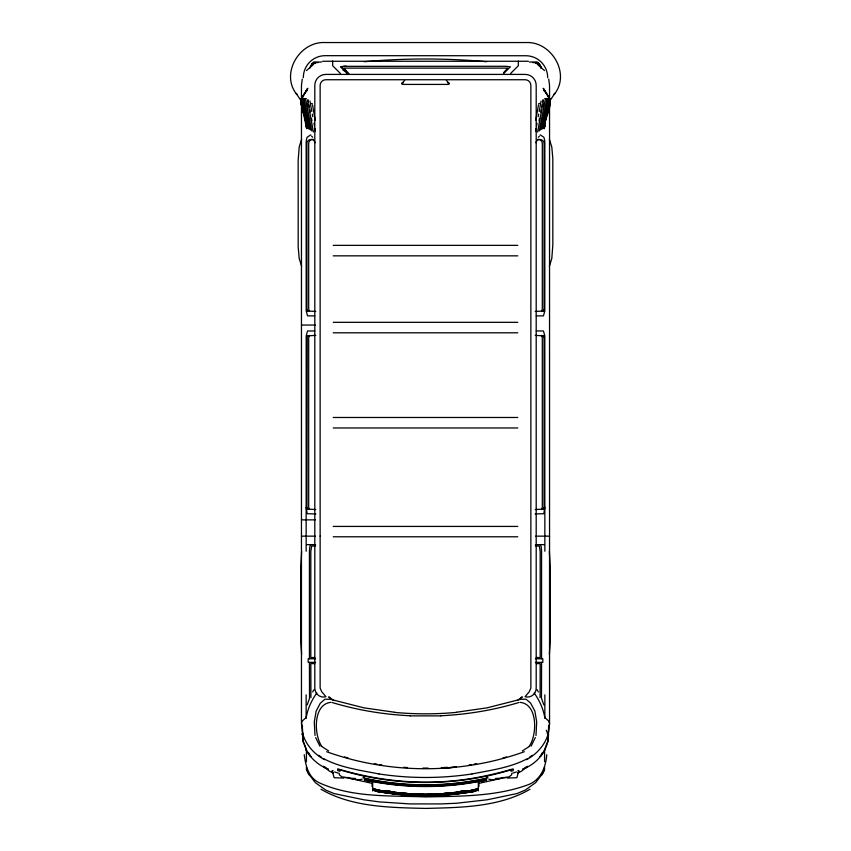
<?xml version="1.0" encoding="UTF-8"?>
<svg xmlns="http://www.w3.org/2000/svg" width="851" height="851" viewBox="0 0 851 851"><rect width="100%" height="100%" fill="white"/><g stroke="black" fill="none" stroke-linecap="round" stroke-linejoin="round"><path stroke-width="1.28" d="M544.853 551.246L544.81 335.858L543.438 330.975L536.236 330.975M548.757 731.828L549.544 723.627L549.544 85.408L548.714 79.1M544.023 310.019L544.076 144.149C544.874 139.256 537.215 137.373 535.885 142.734M544.023 508.1L544.023 336.815M544.853 507.356L543.8 513.717L535.173 513.94M540.087 697.629L540.183 663.61L536.226 663.61M541.47 698.086L541.576 662.355M545.236 120.544L544.704 126.98L544.704 124.406M544.863 124.076L544.353 128.671C544.002 118.619 552.193 108.46 549.65 98.493L543.183 88.281L550.118 99.556L543.746 89.004L544.512 91.653M547.821 742.029L548.587 734.349M547.895 741.498L548.672 725.86M306.488 91.653L307.254 89.004L300.743 100.344L306.647 128.671L306.137 124.076M302.243 731.828L301.637 722.563A12.542 7.095 -10.4 0 1 302.403 720.914L304.849 718.691A5.787 3.883 0 0 1 305.807 718.276L306.679 715.308A337.336 125.118 0 0 1 316.817 693.012M511.759 773.357L511.589 774.921L508.93 776.92L492.059 779.878L488.846 779.144M487.538 775.75L487.283 777.899L488.006 777.729M544.087 309.615L543.746 311.221M544.087 507.685L543.746 509.292M535.992 735.509L536.694 721.935L534.864 711.085L530.694 703.224L526.099 699.235L520.738 699.256L487.08 707.841L456.551 712.223M535.8 120.161L538.47 104.854M549.533 724.137L549.289 725.105M535.609 131.097L536.087 128.48M536.555 125.874L537.034 123.257M538.226 116.725L538.704 114.119M539.183 111.502L541.087 101.056M537.609 132.054L543.406 100.556M544.566 766.794L544.534 769.453L542.534 773.687L535.651 782.643L525.258 790.09L516.929 793.579L487.123 799.791L456.498 803.248L441.02 803.918L409.98 803.918L379.12 801.865L363.877 799.791L334.071 793.579L325.742 790.09L315.349 782.643L308.466 773.687L306.434 769.315L306.434 766.794M539.034 120.842L539.513 118.321M540.715 112.034L541.193 109.513M541.672 107.003L542.151 104.482M542.63 101.971L543.108 99.45M539.226 130.948L545.342 99.163L546.587 98.599L544.8 98.599M302.286 79.1L301.456 85.408L301.456 723.627M543.289 106.152L543.789 103.631M540.598 130.022L546.959 98.503L547.97 98.429M541.938 129.203L548.257 98.493M543.012 128.575L549.246 99.12M543.927 128.182L549.927 100.471M301.637 551.352L300.669 569.542L300.69 640.239L301.637 654.398M549.363 654.398L550.31 640.239L550.331 569.542L549.363 551.352M302.413 733.094L302.648 732.179M546.778 754.72C545.778 767.102 540.896 779.931 528.237 784.718C495.707 796.696 459.753 796.174 425.5 796.94C390.247 795.483 352.059 797.844 319.316 782.814C308.285 777.591 305.711 765.538 304.222 754.72M307.254 335.624L306.977 508.1M313.147 63.421L313.7 62.059L321.582 62.017M545.012 748.678L547.204 742.508M523.408 768.815C535.013 764.464 544.512 754.454 547.587 742.37M548.523 732.785C545.523 744.423 537.013 754.06 526.535 759.666M309.434 698.597L307.211 704.83M543.417 772.134L544.566 769.315M311.083 65.953L312.253 63.421L315.519 63.421M535.343 737.562L531.035 746.221M301.626 139.287L299.201 147.021L298.158 160.562L298.19 247.045L299.201 258.502L301.626 266.235M549.374 266.235L551.799 258.502L552.842 244.96L552.81 158.477L551.799 147.021L549.374 139.287M529.248 746.253C537.13 735.211 538.162 704.043 520.057 702.352M309.86 68.059L312.253 63.421L309.86 67.729M307.19 335.858L315.795 335.379M543.81 310.977L535.205 311.455M543.81 509.058L535.205 509.536M543.3 772.304L541.725 775.016M312.647 691.937L313.934 689.736M541.747 753.795L542.566 752.454M539.97 756.677L541.385 754.401M540.768 756.209L545.183 749.423M549.065 725.552L548.427 726.35M550.863 99.439L554.778 93.344L554.054 94.578C571.064 74.175 551.65 41.199 526.024 42.55L324.976 42.55C299.35 41.199 279.936 74.175 296.946 94.578L296.222 93.344L300.137 99.439M538.353 137.202L539.46 136.107M306.488 70.58L313.625 64.314M477.028 789.207L475.986 789.941M503.728 72.558L507.675 68.112L343.857 68.112L348.953 73.739M404.64 80.494L401.832 83.366M503.675 73.537L510.409 66.814L505.728 66.282M510.536 73.537L518.333 65.75L518.333 61.049M520.95 697.884L522.291 696.884L517.961 700.033M529.992 789.26C499.005 807.301 460.455 807.535 425.5 808.418C390.545 807.535 351.995 807.301 321.008 789.26M511.121 771.474L511.611 769.666C455.828 786.739 395.183 786.75 339.389 769.666L339.879 771.474M527.258 758.709C510.334 767.762 490.655 770.24 472.018 773.953M529.301 757.347L532.375 755.305M522.344 750.944L528.865 746.731M476.72 789.292L475.688 789.941M476.72 790.005L475.688 790.664M475.9 790.887L477.528 790.015M346.049 66.133L340.591 66.814L347.325 73.537M309.37 335.379L308.69 337.911L308.69 507.005L309.37 509.536M541.63 311.455L542.31 308.924L542.321 144.149C542.768 141.489 540.194 138.766 537.534 139.373M310.838 544.651L309.838 546.587L309.424 551.246L309.424 658.78M541.63 509.536L542.31 507.005L542.31 337.911L541.63 335.379M475.688 789.398L477.549 788.452M475.688 789.76L476.72 789.164M475.986 790.664L476.72 790.249M512.376 771.017C513.844 770.9 513.866 768.176 512.259 769.081C493.516 774.527 474.379 778.718 454.934 780.665C415.809 784.665 376.057 780.346 338.464 769.027M517.621 772.782L518.972 772.102M525.716 767.198L527.535 766.347L521.535 771.176L517.94 772.846M475.688 791.015C442.903 797.515 408.097 797.515 375.312 791.015M524.322 751.731C461.327 774.399 389.673 774.399 326.678 751.731M522.525 769.155L527.28 767.208M475.688 790.122L452.317 793.579A270.597 270.448 0 0 1 398.683 793.579L375.312 790.122M475.688 790.845L452.317 794.291A270.597 270.448 0 0 1 398.683 794.291L375.312 790.845M362.154 779.144L358.941 779.878L342.07 776.92L339.411 774.921L339.241 773.357M481.602 781.612L484.889 780.484M516.419 771.953L512.823 773.091M518.78 702.532C493.463 710.202 467.156 714.5 440.733 715.765M502.877 757.996L506.536 756.943M502.335 778.122L478.922 783.356M486.187 778.271C446.36 786.962 404.64 786.962 364.813 778.271M486.187 778.622C446.36 787.313 404.64 787.313 364.813 778.622M486.187 778.973C446.36 787.664 404.64 787.664 364.813 778.973M486.187 779.314C446.36 788.015 404.64 788.015 364.813 779.314M486.187 779.665C446.36 788.356 404.64 788.356 364.813 779.665M486.187 780.016C446.36 788.707 404.64 788.707 364.813 780.016M517.802 770.804L518.897 770.57L516.865 777.718L507.313 778.048M474.145 764.124L476.666 763.666M342.293 66.452L341.134 66.814L347.857 73.537M310.753 134.841L307.115 137.298L306.381 139.958A6.627 1.17 -90 0 0 306.158 142.894L306.19 310.987L307.562 315.87L314.764 315.87M510.515 769.825L511.611 769.666M473.688 790.792C441.775 795.93 409.225 795.93 377.312 790.792M471.252 791.813L473.688 791.504M474.528 791.419C442.063 796.664 408.937 796.664 376.472 791.419M473.688 790.207L452.317 792.855A270.597 270.448 0 0 1 398.683 792.855L377.312 790.207M473.688 790.568L452.317 793.217A270.597 270.448 0 0 1 398.683 793.217L376.195 790.111M473.688 791.292L452.317 793.93A270.597 270.448 0 0 1 398.683 793.93L376.195 790.834M364.398 61.708C405.023 58.102 445.977 58.102 486.602 61.708M322.625 61.261L528.375 61.261M477.528 788.579L476.996 788.6C461.253 794.94 442.339 792.941 425.5 794.419C408.661 792.941 389.747 794.94 374.004 788.6L373.472 788.579M477.528 789.292L476.996 789.324C461.253 795.653 442.339 793.664 425.5 795.142C408.661 793.664 389.747 795.653 374.004 789.324L373.472 789.292M501.43 777.623L507.462 777.42M495.527 778.452L500.292 778.293M343.325 66.335L505.186 66.282M440.892 715.872L410.108 715.872M303.03 98.429L304.041 98.503L310.402 130.022M529.418 62.017L537.3 62.059L537.853 63.421M313.147 62.57L318.168 62.57M532.832 62.57L537.853 62.57M535.481 63.421L538.747 63.421L541.14 67.697L538.747 63.421L539.917 65.953M343.081 70.495L345.74 70.495M306.2 98.599L304.413 98.599L305.658 99.163L311.774 130.948M310.519 103.577L312.306 103.577M538.694 103.577L540.481 103.577M333.22 245.365L517.78 245.365M333.22 255.843L517.78 255.843M315.795 311.455L307.19 310.977M536.236 315.87L543.438 315.87L544.81 310.987L544.842 142.894A6.627 1.17 -90 0 0 544.619 139.958L543.885 137.298L540.247 134.841M333.22 322.327L517.78 322.327M301.456 325.05L315.327 325.05M314.764 330.975L307.562 330.975L306.19 335.858L306.147 551.246M333.22 332.805L517.78 332.805M535.205 335.379L543.81 335.858M333.22 417.479L517.78 417.479M333.22 427.968L517.78 427.968M315.795 509.536L307.19 509.058M315.827 513.94L307.2 513.717L306.147 507.356M301.456 519.865L315.327 519.865M333.22 526.429L517.78 526.429M301.456 536.151L315.327 536.151M535.673 536.151L549.544 536.151M333.22 536.79L517.78 536.79M306.754 544.651L315.572 544.651M535.428 544.651L544.246 544.651M315.561 545.906L311.7 546.108L310.817 551.352L310.817 657.525L314.774 657.525M535.439 545.906L539.3 546.108L540.183 551.352L540.183 657.525L536.226 657.525M315.572 658.78L308.179 658.78L308.179 662.355L315.572 662.355M535.428 658.78L542.821 658.78L542.821 662.355L535.428 662.355M314.774 663.61L310.817 663.61L310.913 697.629M343.538 777.42L349.57 777.623M343.687 778.048L334.135 777.718L332.103 770.57L333.198 770.804M350.708 778.293L355.473 778.452M373.472 790.015L375.1 790.887M373.451 788.452L375.312 789.398M410.267 715.765C383.844 714.5 357.537 710.202 332.22 702.532M330.943 702.352C312.838 704.043 313.87 735.211 321.752 746.253M394.449 712.223L363.92 707.841L330.262 699.256L324.901 699.235L320.306 703.224L316.136 711.085L314.306 721.935L315.008 735.509M377.312 791.504L379.748 791.813M339.389 769.666L340.485 769.825M313.466 139.373C310.806 138.766 308.232 141.489 308.679 144.138L308.69 308.924L309.37 311.455M372.078 783.356L348.665 778.122M378.982 773.953C360.345 770.24 340.666 767.762 323.742 758.709M374.334 763.666L376.855 764.124M338.177 773.091L334.581 771.953M362.994 777.729L363.717 777.899L363.462 775.75M344.464 756.943L348.123 757.996M366.111 780.484L369.398 781.612M534.183 693.012A337.336 125.118 0 0 1 544.31 715.308L545.193 718.276A5.787 3.883 0 0 1 546.151 718.691L548.576 720.914M303.413 742.37L306.424 749.912M306.052 749.763C310.849 758.667 318.934 765.74 328.475 769.155M327.592 768.815L323.72 767.208M333.06 772.846L329.465 771.176L323.465 766.347L325.284 767.198M332.028 772.102L333.379 772.782M338.624 771.017L337.624 770.41L337.634 768.91M374.28 789.164L375.312 789.76M375.014 789.941L373.972 789.207M374.28 790.249L375.014 790.664M540.162 544.651L541.162 546.587L541.576 551.246L541.576 658.78M375.312 789.941L374.28 789.292M375.312 790.664L374.28 790.005M322.135 746.731L328.656 750.944M324.465 759.666C313.987 754.06 305.477 744.423 302.477 732.785M318.625 755.305L321.699 757.347M537.375 64.314L544.512 70.58M333.039 700.033L328.709 696.884L330.05 697.884M311.54 136.107L312.647 137.202M340.464 73.537L332.667 65.75L332.667 61.049M446.36 80.494L449.168 83.366M543.874 704.926L541.566 698.597M302.573 726.35L301.935 725.552M319.965 746.221L315.657 737.562M305.817 749.423L310.232 756.209M309.615 754.401L311.03 756.677M308.434 752.454L309.253 753.795M537.066 689.736L538.353 691.937M309.275 775.016L306.456 769.347M541.14 67.729L538.747 63.421L541.14 68.059M315.115 142.734C313.785 137.373 306.126 139.256 306.924 144.138L306.977 310.019M303.796 742.508L305.988 748.678M301.711 725.105L301.467 724.137M543.746 335.624L544.087 337.23M307.254 311.221L306.913 309.615M307.254 509.292L306.913 507.685M548.352 732.179L548.587 733.094M549.363 722.563L549.544 723.627M301.073 100.471L307.073 128.182M301.754 99.12L307.988 128.575M302.743 98.493L309.062 129.203M307.211 103.631L307.711 106.152M307.892 99.45L308.37 101.971M308.849 104.482L309.328 107.003M309.807 109.513L310.285 112.034M311.487 118.321L311.966 120.842M307.594 100.556L313.391 132.054M309.913 101.056L311.817 111.502M312.296 114.119L312.774 116.725M313.966 123.257L314.445 125.874M314.913 128.48L315.391 131.097M312.53 104.854L315.2 120.161M302.413 734.349L303.179 742.029M303.105 741.498L302.328 725.86M305.764 120.544L306.296 126.98L306.296 124.406M309.53 698.086L309.424 662.355M544.853 694.863L544.853 718.17M544.566 749.167L544.566 761.751M486.549 775.984L486.549 779.931M478.922 782.665L478.922 786.484M478.326 780.633L478.326 790.951M372.674 780.633L372.674 790.951M372.078 782.665L372.078 786.484M364.451 775.984L364.451 779.931M306.434 749.167L306.434 761.751M306.147 694.863L306.147 718.17M447.828 82.93A2.223 0.787 0 0 1 449.36 83.675A2.223 0.787 0 0 1 447.828 84.419L403.172 84.419A2.223 0.787 0 0 1 401.64 83.675A2.223 0.787 0 0 1 403.172 82.93M472.613 790.824A306.243 306.243 0 0 1 460.274 792.483A298.669 298.669 0 0 0 472.635 790.717M457.806 792.76A306.243 306.243 0 0 1 455.328 793.004M449.126 793.547A306.243 306.243 0 0 1 446.647 793.738M404.353 793.738A306.243 306.243 0 0 1 401.874 793.547M395.672 793.004A306.243 306.243 0 0 1 393.194 792.76M378.387 790.824A306.243 306.243 0 0 0 390.726 792.483A298.669 298.669 0 0 1 378.365 790.717M472.635 790.366A298.669 298.669 0 0 1 470.178 790.749M468.944 790.93A298.669 298.669 0 0 1 460.306 792.068A306.243 306.243 0 0 0 468.922 791.015M459.061 792.217A298.669 298.669 0 0 1 456.583 792.483M451.626 792.962A298.669 298.669 0 0 1 447.903 793.26M439.201 793.792A298.669 298.669 0 0 1 434.223 793.983M416.777 793.983A298.669 298.669 0 0 1 411.799 793.792M403.097 793.26A298.669 298.669 0 0 1 399.374 792.962M394.417 792.483A298.669 298.669 0 0 1 391.939 792.217M382.056 790.93A298.669 298.669 0 0 0 390.694 792.068A306.243 306.243 0 0 1 382.078 791.015M380.822 790.749A298.669 298.669 0 0 1 378.365 790.366M546.257 730.243A778.335 22.105 50.9 0 1 547.544 733.679M472.613 790.1A306.243 306.243 0 0 1 470.156 790.473M468.922 790.653A306.243 306.243 0 0 1 460.274 791.76M459.04 791.898A306.243 306.243 0 0 1 456.561 792.164M447.881 792.93A306.243 306.243 0 0 0 450.37 792.738A298.669 298.669 0 0 1 444.169 793.164M403.119 792.93A306.243 306.243 0 0 1 400.63 792.738A298.669 298.669 0 0 0 406.831 793.164M394.438 792.164A306.243 306.243 0 0 1 391.96 791.898M390.726 791.76A306.243 306.243 0 0 1 382.078 790.653M380.844 790.473A306.243 306.243 0 0 1 378.387 790.1M468.263 792.217A296.01 295.85 0 0 1 456.115 793.738M453.679 793.972A296.01 295.85 0 0 1 446.35 794.589M442.68 794.823A296.01 295.85 0 0 1 440.222 794.951M435.318 795.153A296.01 295.85 0 0 1 427.957 795.313M423.043 795.313A296.01 295.85 0 0 1 415.682 795.153M410.778 794.951A296.01 295.85 0 0 1 408.32 794.823M404.65 794.589A296.01 295.85 0 0 1 397.321 793.972M394.885 793.738A296.01 295.85 0 0 1 382.737 792.217M459.061 792.568A298.669 298.669 0 0 1 452.87 793.206M398.13 793.206A298.669 298.669 0 0 1 391.939 792.568M462.753 791.111A306.243 306.243 0 0 1 460.274 791.409M390.726 791.409A306.243 306.243 0 0 1 388.247 791.111M465.242 791.09A298.669 298.669 0 0 1 460.306 791.707M459.061 791.856A298.669 298.669 0 0 1 454.104 792.377M396.896 792.377A298.669 298.669 0 0 1 391.939 791.856M390.694 791.707A298.669 298.669 0 0 1 385.758 791.09M472.613 790.462A306.243 306.243 0 0 1 470.156 790.834M380.844 790.834A306.243 306.243 0 0 1 378.387 790.462M462.774 791.047A298.669 298.669 0 0 1 460.306 791.356M390.694 791.356A298.669 298.669 0 0 1 388.226 791.047M472.018 773.942A308.424 308.424 0 0 1 378.982 773.942M471.624 764.57A303.275 303.275 0 0 1 469.092 764.953M447.371 767.315A303.275 303.275 0 0 1 443.52 767.559M428.074 768.091A303.275 303.275 0 0 1 422.926 768.091M407.48 767.559A303.275 303.275 0 0 1 403.629 767.315M381.908 764.953A303.275 303.275 0 0 1 379.376 764.57M548.565 720.914A12.542 7.074 10.6 0 1 549.352 722.563M456.561 712.361A303.084 278.149 0 0 1 394.438 712.372M303.286 733.892A778.335 22.115 -50.7 0 1 301.733 733.934M303.339 77.675A21.818 21.818 0 0 1 324.976 55.677L526.024 55.74A21.818 21.818 0 0 1 547.661 77.675M320.136 536.151L320.136 688.14L321.721 691.714L325.954 696.724A8.935 8.733 -90 0 1 314.806 688.14L314.806 85.408A10.989 10.989 0 0 1 325.805 74.409L525.195 74.409A10.989 10.989 0 0 1 536.194 85.408L536.194 688.14A8.935 8.733 -90 0 1 525.046 696.724L529.279 691.714L530.864 688.14L530.864 85.408A5.659 5.659 0 0 0 525.195 79.739L325.805 79.739A5.659 5.659 0 0 0 320.136 85.408L320.136 536.151M550.086 103.077L547.204 114.396L550.086 103.077M301.169 98.801L300.882 99.556L307.817 88.281L301.169 98.801M456.338 767.102L440.946 768.24L456.327 767.102M541.151 67.761L538.747 63.421L541.14 67.772M303.796 114.396L300.914 103.077L303.796 114.396"/></g></svg>
